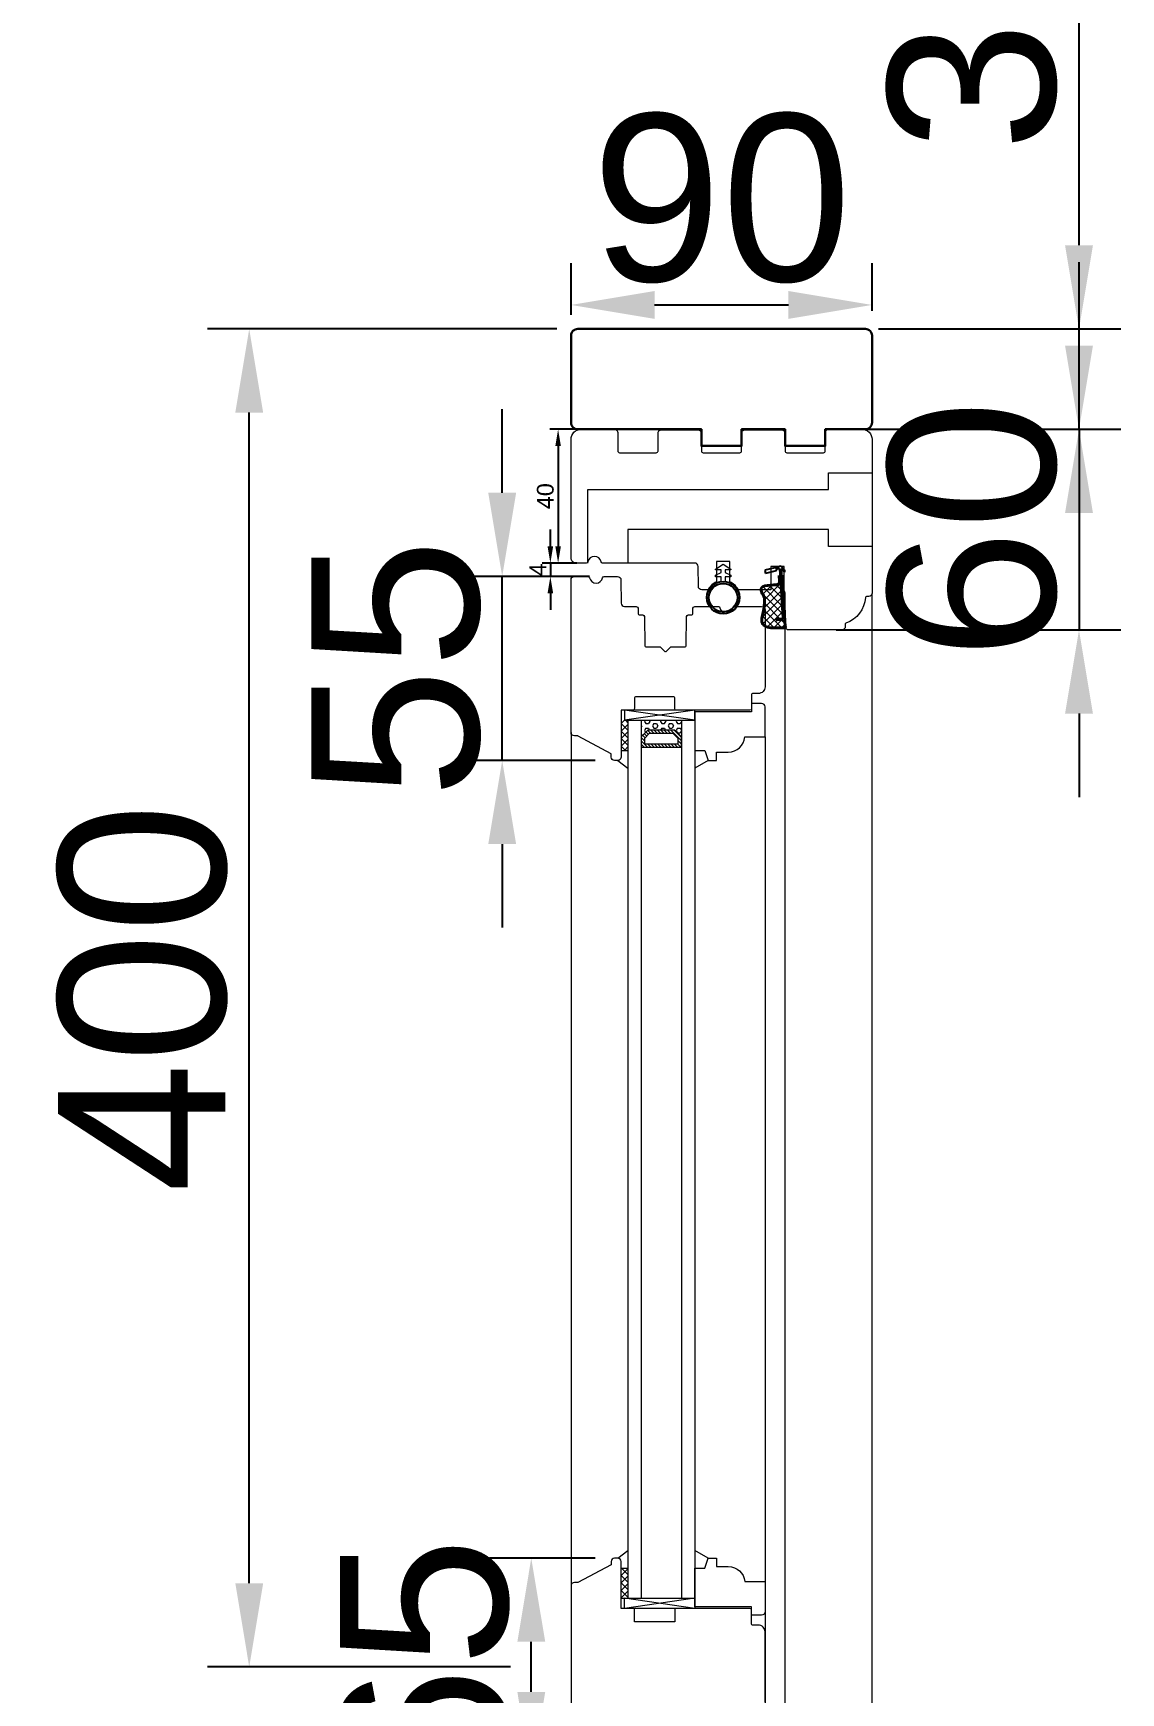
# Model space of a CAD drawing. Header units: millimetres. Extents: x 0 to 182016, y 11 to 3710.
# Drawn here: x 13384.8 to 13709.9, y 1964.4 to 2460.6 of the extents above; entities that cross this region are included whole.
import ezdxf

# ---------------------------------------------------------------- set-up
doc = ezdxf.new("R2010")
doc.units = ezdxf.units.MM
for name, color, linetype, lineweight in [('Matmenys', 10, 'Continuous', 20), ('OTHER', 251, 'Continuous', 13), ('Stakta', 7, 'Continuous', 25), ('Testinės profilio linijos', 7, 'Continuous', 5)]:
    doc.layers.add(name, color=color, linetype=linetype, lineweight=lineweight)
doc.layers.add('Stiklo paketas', color=7, linetype='Continuous')
doc.styles.get("Standard").update_dxf_attribs({"font": 'arial.ttf'})
doc.dimstyles.new('2', dxfattribs={"dimscale": 2, "dimtxt": 2.5, "dimasz": 2.5, "dimexe": 1.25, "dimexo": 0.625, "dimtad": 1, "dimtxsty": 'Standard', "dimcen": 2.5, "dimadec": 0, "dimazin": 0, "dimtfac": 1, "dimtmove": 0, "dimatfit": 3, "dimfxl": 1, "dimarcsym": 0})
doc.dimstyles.new('Padidinti matmenys', dxfattribs={"dimscale": 10, "dimtxt": 5, "dimasz": 2.5, "dimexe": 1.25, "dimexo": 0.625, "dimtad": 1, "dimdec": 1, "dimtxsty": 'Standard', "dimcen": 2.5, "dimadec": 0, "dimazin": 0, "dimtfac": 1, "dimtdec": 1, "dimtmove": 0, "dimatfit": 3, "dimfxl": 1, "dimarcsym": 0})

# ---------------------------------------------------------------- blocks, each defined once
blk = doc.blocks.new('*D1423')
at = {"layer": 'Defpoints', "color": 0, "transparency": 16777216}
for p in [(13554.04, 2342.19), (13541.68, 2302.19), (13548.54, 2302.19)]:
    blk.add_point(p, dxfattribs=at)
at = {"layer": 'Matmenys', "color": 0, "lineweight": -2, "transparency": 16777216}
for p, q in [((13552.79, 2342.19), (13539.18, 2342.19)), ((13541.68, 2337.19), (13541.68, 2307.19)), ((13547.29, 2302.19), (13539.18, 2302.19))]:
    blk.add_line(p, q, dxfattribs=at)
at = {"layer": 'Matmenys', "color": 0, "transparency": 16777216}
for points in [[(13540.85, 2337.19), (13542.51, 2337.19), (13541.68, 2342.19)], [(13540.85, 2307.19), (13542.51, 2307.19), (13541.68, 2302.19)]]:
    blk.add_solid(points, dxfattribs=at)
at = {"layer": 'Matmenys', "color": 0, "lineweight": 5, "transparency": 16777216, "insert": (13537.88, 2322.19), "char_height": 5, "attachment_point": 5, "rotation": 90}
blk.add_mtext('40', dxfattribs=at)
blk = doc.blocks.new('*D1424')
at = {"color": 0, "lineweight": -2, "transparency": 16777216}
for p, q in [((13697.41, 2367.19), (13697.41, 2392.19)), ((13633.29, 2342.19), (13709.91, 2342.19)), ((13697.41, 2342.19), (13697.41, 2282.19)), ((13624.79, 2282.19), (13709.91, 2282.19)), ((13697.41, 2257.19), (13697.41, 2232.19))]:
    blk.add_line(p, q, dxfattribs=at)
at = {"color": 0, "transparency": 16777216}
for points in [[(13693.24, 2367.19), (13701.57, 2367.19), (13697.41, 2342.19)], [(13693.24, 2257.19), (13701.57, 2257.19), (13697.41, 2282.19)]]:
    blk.add_solid(points, dxfattribs=at)
at = {"layer": 'Defpoints', "color": 0, "transparency": 16777216}
for p in [(13627.04, 2342.19), (13618.54, 2282.19), (13697.41, 2282.19)]:
    blk.add_point(p, dxfattribs=at)
at = {"color": 0, "lineweight": 5, "transparency": 16777216, "insert": (13665.63, 2312.19), "char_height": 50, "attachment_point": 5, "rotation": 90}
blk.add_mtext('60', dxfattribs=at)
blk = doc.blocks.new('*D1425')
at = {"color": 0, "lineweight": -2, "transparency": 16777216}
for p, q in [((13524.97, 2323.19), (13524.97, 2348.19)), ((13551.04, 2298.19), (13512.47, 2298.19)), ((13524.97, 2243.19), (13524.97, 2298.19)), ((13552.79, 2243.19), (13512.47, 2243.19)), ((13524.97, 2218.19), (13524.97, 2193.19))]:
    blk.add_line(p, q, dxfattribs=at)
at = {"color": 0, "transparency": 16777216}
for points in [[(13520.8, 2323.19), (13529.13, 2323.19), (13524.97, 2298.19)], [(13520.8, 2218.19), (13529.13, 2218.19), (13524.97, 2243.19)]]:
    blk.add_solid(points, dxfattribs=at)
at = {"layer": 'Defpoints', "color": 0, "transparency": 16777216}
for p in [(13524.97, 2298.19), (13557.29, 2298.19), (13559.04, 2243.19)]:
    blk.add_point(p, dxfattribs=at)
at = {"color": 0, "lineweight": 5, "transparency": 16777216, "insert": (13493.29, 2270.69), "char_height": 50, "attachment_point": 5, "rotation": 90}
blk.add_mtext('55', dxfattribs=at)
blk = doc.blocks.new('*D1426')
at = {"color": 0, "lineweight": -2, "transparency": 16777216}
for p, q in [((13545.55, 2376.44), (13545.55, 2391.86)), ((13635.55, 2377.59), (13635.55, 2391.86)), ((13570.55, 2379.36), (13610.55, 2379.36))]:
    blk.add_line(p, q, dxfattribs=at)
at = {"color": 0, "transparency": 16777216}
for points in [[(13570.55, 2383.53), (13570.55, 2375.2), (13545.55, 2379.36)], [(13610.55, 2383.53), (13610.55, 2375.2), (13635.55, 2379.36)]]:
    blk.add_solid(points, dxfattribs=at)
at = {"layer": 'Defpoints', "color": 0, "transparency": 16777216}
for p in [(13635.55, 2379.36), (13545.55, 2370.19), (13635.55, 2371.34)]:
    blk.add_point(p, dxfattribs=at)
at = {"color": 0, "lineweight": 5, "transparency": 16777216, "insert": (13590.55, 2411.14), "char_height": 50, "attachment_point": 5}
blk.add_mtext('90', dxfattribs=at)
blk = doc.blocks.new('*D1427')
at = {"layer": 'Defpoints', "color": 0, "transparency": 16777216}
for p in [(13539.37, 2298.19), (13548.54, 2302.19), (13548.79, 2298.19)]:
    blk.add_point(p, dxfattribs=at)
at = {"layer": 'Matmenys', "color": 0, "lineweight": -2, "transparency": 16777216}
for p, q in [((13539.37, 2307.19), (13539.37, 2312.19)), ((13547.29, 2302.19), (13536.87, 2302.19)), ((13547.54, 2298.19), (13536.87, 2298.19)), ((13539.37, 2302.19), (13539.37, 2298.19)), ((13539.37, 2293.19), (13539.37, 2288.19))]:
    blk.add_line(p, q, dxfattribs=at)
at = {"layer": 'Matmenys', "color": 0, "transparency": 16777216}
for points in [[(13538.53, 2307.19), (13540.2, 2307.19), (13539.37, 2302.19)], [(13538.53, 2293.19), (13540.2, 2293.19), (13539.37, 2298.19)]]:
    blk.add_solid(points, dxfattribs=at)
at = {"layer": 'Matmenys', "color": 0, "lineweight": 5, "transparency": 16777216, "insert": (13535.62, 2300.19), "char_height": 5, "attachment_point": 5, "rotation": 90}
blk.add_mtext('4', dxfattribs=at)
blk = doc.blocks.new('*D2005')
at = {"color": 0, "lineweight": -2, "ltscale": 0.1, "transparency": 16777216}
for p, q in [((13697.41, 2397.19), (13697.41, 2506.11)), ((13637.45, 2372.19), (13709.91, 2372.19)), ((13697.41, 2342.19), (13697.41, 2372.19)), ((13637.45, 2342.19), (13709.91, 2342.19)), ((13697.41, 2317.19), (13697.41, 2292.19))]:
    blk.add_line(p, q, dxfattribs=at)
at = {"color": 0, "ltscale": 0.1, "transparency": 16777216}
for points in [[(13693.24, 2397.19), (13701.57, 2397.19), (13697.41, 2372.19)], [(13693.24, 2317.19), (13701.57, 2317.19), (13697.41, 2342.19)]]:
    blk.add_solid(points, dxfattribs=at)
at = {"layer": 'Defpoints', "color": 0, "ltscale": 0.1, "transparency": 16777216}
for p in [(13631.2, 2372.19), (13697.41, 2372.19), (13631.2, 2342.19)]:
    blk.add_point(p, dxfattribs=at)
at = {"color": 0, "ltscale": 0.1, "transparency": 16777216, "insert": (13665.61, 2464.15), "char_height": 50, "attachment_point": 5, "rotation": 90}
blk.add_mtext('30', dxfattribs=at)
blk = doc.blocks.new('*D2006')
at = {"color": 0, "lineweight": -2, "ltscale": 0.1, "transparency": 16777216}
for p, q in [((13552.79, 2004.67), (13521.16, 2004.67)), ((13533.66, 1964.67), (13533.66, 1979.67)), ((13552.79, 1939.67), (13521.16, 1939.67))]:
    blk.add_line(p, q, dxfattribs=at)
at = {"color": 0, "ltscale": 0.1, "transparency": 16777216}
for points in [[(13529.5, 1979.67), (13537.83, 1979.67), (13533.66, 2004.67)], [(13529.5, 1964.67), (13537.83, 1964.67), (13533.66, 1939.67)]]:
    blk.add_solid(points, dxfattribs=at)
at = {"layer": 'Defpoints', "color": 0, "ltscale": 0.1, "transparency": 16777216}
for p in [(13533.66, 2004.67), (13559.04, 2004.67), (13559.04, 1939.67)]:
    blk.add_point(p, dxfattribs=at)
at = {"color": 0, "ltscale": 0.1, "transparency": 16777216, "insert": (13501.88, 1972.17), "char_height": 50, "attachment_point": 5, "rotation": 90}
blk.add_mtext('65', dxfattribs=at)
blk = doc.blocks.new('*D2007')
at = {"color": 0, "lineweight": -2, "ltscale": 0.1, "transparency": 16777216}
for p, q in [((13541.3, 2372.19), (13436.84, 2372.19)), ((13449.34, 1997.17), (13449.34, 2347.19)), ((13527.41, 1972.17), (13436.84, 1972.17))]:
    blk.add_line(p, q, dxfattribs=at)
at = {"color": 0, "ltscale": 0.1, "transparency": 16777216}
for points in [[(13445.18, 2347.19), (13453.51, 2347.19), (13449.34, 2372.19)], [(13445.18, 1997.17), (13453.51, 1997.17), (13449.34, 1972.17)]]:
    blk.add_solid(points, dxfattribs=at)
at = {"layer": 'Defpoints', "color": 0, "ltscale": 0.1, "transparency": 16777216}
for p in [(13449.34, 2372.19), (13547.55, 2372.19), (13533.66, 1972.17)]:
    blk.add_point(p, dxfattribs=at)
at = {"color": 0, "ltscale": 0.1, "transparency": 16777216, "insert": (13417.57, 2172.18), "char_height": 50, "attachment_point": 5, "rotation": 90}
blk.add_mtext('400', dxfattribs=at)

msp = doc.modelspace()

# ---------------------------------------------------------------- hatches: boundary and pattern name
at = {"lineweight": 0, "ltscale": 0.5}
h = msp.add_hatch(dxfattribs=at)
h.set_pattern_fill('ANSI37', color=256, scale=0.5, style=0)
h.set_pattern_definition([(45, (13560.5387, 2258.6922), (-1.12253, 1.12253), []), (135, (13560.5387, 2258.6922), (-1.12253, -1.12253), [])])
h.paths.add_polyline_path([(13562.5387239, 2246.1922216), (13562.5387239, 2255.1922216), (13560.5387239, 2255.1922216), (13560.5387239, 2246.1922216)])
at = {"lineweight": 0}
h = msp.add_hatch(dxfattribs=at)
h.set_pattern_fill('HEX', color=256, scale=0.25, style=0)
h.set_pattern_definition([(360, (659.1297, 20602.4632), (-7e-16, -1.374815), [0.79375, -1.5875]), (240, (659.1297, 20602.4632), (-1.190624716, 0.6874075), [0.79375, -1.5875]), (300, (659.9235, 20602.4632), (-1.190624716, -0.6874075), [0.79375, -1.5875])])
h.paths.add_polyline_path([(13566.5380149, 2255.1922216), (13566.5380149, 2250.1922216), (13568.5380149, 2252.1922216), (13576.5380149, 2252.1922216), (13578.5380149, 2250.1922216), (13578.5387239, 2255.1922216)])
h = msp.add_hatch(dxfattribs=at)
h.set_pattern_fill('JIS_WOOD', color=256, style=0)
h.set_pattern_definition([(315, (659.1297, 20602.46325), (-0.5, -0.5), [])])
h.paths.add_polyline_path([(13576.5380149, 2252.1922216), (13568.5380149, 2252.1922216), (13566.5380149, 2250.1922216), (13566.5380149, 2247.1922216), (13578.5745975, 2247.1744882), (13578.5380149, 2250.1922216)])
h.paths.add_polyline_path([(13568.9522284, 2251.1922216), (13576.1238013, 2251.1922216), (13577.5380149, 2249.7780081), (13577.5380149, 2248.1922216), (13567.5380149, 2248.1922216), (13567.5380149, 2249.7780081)], flags=16)
at = {"lineweight": 0, "ltscale": 0.5}
h = msp.add_hatch(dxfattribs=at)
h.set_pattern_fill('ANSI37', color=256, scale=0.5, style=0)
h.set_pattern_definition([(45, (13560.5387, 948.8163), (-1.122532, 1.122532), []), (135, (13560.5387, 948.8163), (-1.122532, -1.122532), [])])
h.paths.add_polyline_path([(13562.5387244, 2001.6690019), (13562.5387244, 1992.6690019), (13560.5387244, 1992.6690019), (13560.5387244, 2001.6690019)])
at = {"layer": 'Matmenys'}
h = msp.add_hatch(dxfattribs=at)
h.set_pattern_fill('ANSI37', color=252, scale=0.5, angle=-180, style=0)
h.set_pattern_definition([(225, (-142059.7574, -1098323.8803), (1.1225320151, -1.1225320151), []), (315, (-142059.7574, -1098323.8803), (1.1225320151, 1.1225320151), [])])
edge = h.paths.add_edge_path()
edge.add_arc((13608.6584538, 2285.7063735), 0.1, 273.589345612, 363.589345612, ccw=False)
edge.add_line((13608.6647143, 2285.6065696), (13607.1170286, 2285.5094864))
edge.add_arc((13607.1326798, 2285.2599768), 0.25, 93.589345612, 273.589345612)
edge.add_line((13607.148331, 2285.0104672), (13609.195036, 2285.1388529))
edge.add_arc((13609.1887755, 2285.2386567), 0.1, 273.589345612, 363.589345619)
edge.add_line((13609.2885793, 2285.2449172), (13609.3642223, 2285.2496622))
edge.add_line((13609.3642223, 2285.2496622), (13609.4885367, 2283.2678613))
edge.add_spline(control_points=[(13609.4885367, 2283.2678613), (13609.4767343, 2283.1887028), (13609.4655588, 2283.1187111), (13609.4437649, 2283.0349603), (13609.4343791, 2283.011396), (13609.4216842, 2282.987513), (13609.4154349, 2282.9794534), (13609.3898461, 2282.9549655), (13609.3606091, 2282.9360727), (13609.2562893, 2282.9023693), (13609.1833571, 2282.8892474), (13608.9303741, 2282.8695452), (13608.7165399, 2282.8800435), (13608.2740615, 2282.8993717), (13608.0547326, 2282.9038471), (13607.6348417, 2282.9049232), (13607.4317556, 2282.9018913), (13606.8415483, 2282.8891808), (13606.4734982, 2282.8760044), (13605.7203167, 2282.8762661), (13605.3435669, 2282.8947624), (13604.7504624, 2282.9979488), (13604.5228915, 2283.0578428), (13604.1257903, 2283.2108784), (13603.9540026, 2283.2936278), (13603.6128349, 2283.497628), (13603.4466322, 2283.6177428), (13603.1554725, 2283.8851879), (13603.0318924, 2284.0328616), (13602.8721737, 2284.3140461), (13602.8246198, 2284.4493424), (13602.7650148, 2284.7506412), (13602.7543115, 2284.9142412), (13602.7680554, 2285.498838), (13602.8628096, 2285.9627536), (13603.0345519, 2286.8552497), (13603.1182464, 2287.2823299), (13603.3294328, 2288.3606785), (13603.4631668, 2289.0187291), (13603.5880928, 2290.011831), (13603.6185867, 2290.3154322), (13603.6429221, 2290.9374758), (13603.6353814, 2291.2533798), (13603.5504971, 2291.8025881), (13603.4891584, 2292.0386715), (13603.3166981, 2292.4393229), (13603.2218496, 2292.5979554), (13603.0375812, 2292.8966142), (13602.9477237, 2293.0380715), (13602.7916406, 2293.3398543), (13602.7216705, 2293.5049071), (13602.6019393, 2293.8700288), (13602.5589368, 2294.0709789), (13602.5350381, 2294.4103955), (13602.5482439, 2294.552381), (13602.6082831, 2294.7476017), (13602.6450233, 2294.8129295), (13602.7535724, 2294.9396528), (13602.8256386, 2294.9988307), (13603.0897261, 2295.1559082), (13603.3308344, 2295.2374079), (13603.8812454, 2295.3540252), (13604.1894405, 2295.3905567), (13604.7856583, 2295.4438282), (13605.0732093, 2295.4630506), (13605.6036991, 2295.5064101), (13605.8519576, 2295.5285463), (13606.2567599, 2295.5647606), (13606.4141633, 2295.578847), (13606.7380956, 2295.6069691), (13606.9164129, 2295.6220052), (13607.2192799, 2295.6902902), (13607.3371019, 2295.7259252), (13607.5495807, 2295.821522), (13607.6434955, 2295.8746689), (13607.7886893, 2295.9933096), (13607.8437074, 2296.0489319), (13607.9327993, 2296.1726991), (13607.9656787, 2296.2363261), (13608.0138469, 2296.3551902), (13608.0307282, 2296.4122672), (13608.0566721, 2296.5128476), (13608.0663897, 2296.5572432), (13608.0754256, 2296.5982395)], knot_values=[0, 0, 0, 0, 0.2245066002, 0.2245066002, 0.377043448, 0.377043448, 0.5295802957, 0.5295802957, 0.8082977366, 0.8082977366, 1.0870151774, 1.0870151774, 1.6244414062, 1.6244414062, 2.161867635, 2.161867635, 2.6992938638, 2.6992938638, 3.7741463214, 3.7741463214, 5.0334406395, 5.0334406395, 5.8656302806, 5.8656302806, 6.5060139406, 6.5060139406, 7.1463976006, 7.1463976006, 7.7996240151, 7.7996240151, 8.3563201169, 8.3563201169, 8.9130162187, 8.9130162187, 10.239934143, 10.239934143, 11.5668520673, 11.5668520673, 13.5970761059, 13.5970761059, 14.4582175179, 14.4582175179, 15.3193589298, 15.3193589298, 15.9856015553, 15.9856015553, 16.5061017172, 16.5061017172, 17.0266018791, 17.0266018791, 17.547102041, 17.547102041, 18.1672448488, 18.1672448488, 18.7176261004, 18.7176261004, 19.1465766047, 19.1465766047, 19.5755271091, 19.5755271091, 20.3898249977, 20.3898249977, 21.2041228863, 21.2041228863, 21.9655448497, 21.9655448497, 22.7269668131, 22.7269668131, 23.2229068178, 23.2229068178, 23.7188468224, 23.7188468224, 24.0184411081, 24.0184411081, 24.2549295987, 24.2549295987, 24.4119994701, 24.4119994701, 24.5501072405, 24.5501072405, 24.6882150108, 24.6882150108, 24.8099116426, 24.8099116426, 24.8099116426, 24.8099116426], degree=3, periodic=0)
edge.add_line((13608.0754256, 2296.5982395), (13608.7582576, 2285.712634))

# ---------------------------------------------------------------- linework, layer by layer
for p, q in [((13607.7960589, 2301.0518615), (13603.4489684, 2300.068415)), ((13603.4489684, 2300.068415), (13603.6696233, 2299.093063)), ((13606.8896298, 2299.8215282), (13603.6696233, 2299.093063)), ((13607.8277655, 2300.546399), (13606.7793024, 2300.3092042)), ((13606.7793024, 2300.3092042), (13606.8896298, 2299.8215282)), ((13608.2858392, 2301.2304498), (13607.78682, 2301.1991474)), ((13607.78682, 2301.1991474), (13607.7960589, 2301.0518615)), ((13607.8277655, 2300.546399), (13608.7582576, 2285.712634)), ((13609.3523038, 2300.2001086), (13608.2858392, 2301.2304498)), ((13608.3314592, 2300.5031811), (13609.2885793, 2285.2449172)), ((13609.3992018, 2299.4524679), (13608.3314592, 2300.5031811)), ((13609.3523038, 2300.2001086), (13609.3992018, 2299.4524679)), ((13608.6647143, 2285.6065696), (13607.1170286, 2285.5094864)), ((13609.195036, 2285.1388529), (13607.148331, 2285.0104672)), ((13609.2885793, 2285.2449172), (13609.3642223, 2285.2496622))]:
    msp.add_line(p, q)
at = {"color": 1}
for p, q in [((13607.7824574, 2296.6628123), (13607.6720279, 2298.4232636)), ((13609.4885367, 2283.2678613), (13608.5328794, 2298.502806)), ((13609.7852567, 2283.223621), (13608.823962, 2298.5484365))]:
    msp.add_line(p, q, dxfattribs=at)
at = {"lineweight": 0}
for p, q in [((13582.5380149, 2255.1922216), (13561.5380149, 2258.1922216)), ((13582.5380149, 2258.1922216), (13561.5380149, 2255.1922216)), ((13559.5387239, 2243.1922216), (13562.5387239, 2240.9055565)), ((13560.5387239, 2246.1922216), (13562.5387239, 2246.1922216)), ((13586.5387239, 2243.1922216), (13582.5387239, 2240.9055565)), ((13559.5387244, 2004.6690019), (13562.5387244, 2006.955667)), ((13586.5387244, 2004.6690019), (13582.5387244, 2006.955667)), ((13560.5387244, 2001.6690019), (13562.5387244, 2001.6690019)), ((13560.5387244, 1992.6690019), (13563.5387244, 1992.6690019)), ((13582.5380153, 1992.6690019), (13561.5380153, 1989.6690019)), ((13582.5380153, 1989.6690019), (13561.5380153, 1992.6690019))]:
    msp.add_line(p, q, dxfattribs=at)
at = {"lineweight": 9}
for p, q in [((13562.5387239, 2255.1921365), (13562.5387239, 1992.6690019)), ((13566.5387239, 2255.1921365), (13566.5387239, 1992.6690019)), ((13578.5387239, 2255.1921365), (13578.5387239, 1992.6690019)), ((13582.5387239, 2255.1921365), (13582.5387239, 1992.6690019)), ((13603.5387239, 2250.1922216), (13603.5387239, 1402.9617728))]:
    msp.add_line(p, q, dxfattribs=at)
at = {"lineweight": 30}
msp.add_lwpolyline([(13547.5474889, 2342.192222), (13583.7974897, 2342.192222), (13584.5474889, 2342.192222), (13584.5474889, 2337.192222), (13596.5474889, 2337.192222), (13596.5474889, 2342.192222), (13608.7974897, 2342.192222), (13609.5474889, 2342.192222), (13609.5474889, 2337.192222), (13621.5474889, 2337.192222), (13621.5474889, 2342.192222), (13633.5474889, 2342.192222, 0.4142135624), (13635.5474889, 2344.192222), (13635.5474889, 2370.192222), (13635.5474889, 2370.192222, 0.4142135624), (13633.5474889, 2372.192222), (13547.5474889, 2372.192222, 0.4142135624), (13545.5474889, 2370.192222), (13545.5474889, 2344.192222, 0.4142135624)], format="xyb", close=True, dxfattribs=at)
at = {"lineweight": 5}
msp.add_lwpolyline([(13550.547287, 2302.1922216), (13550.547287, 2324.1922216), (13622.5474889, 2324.1922216), (13622.5474889, 2329.1922216), (13635.5474889, 2329.1922216), (13635.5474889, 2307.1922216), (13622.5474889, 2307.1922216), (13622.5474889, 2312.1922216), (13562.547287, 2312.1922216), (13562.547287, 2302.1922216)], dxfattribs=at)
at = {"lineweight": 0}
for points in [[(13582.5380149, 2258.1922216), (13561.5380149, 2258.1922216), (13561.5380149, 2255.1922216), (13582.5380149, 2255.1922216)], [(13576.5380149, 2252.1922216), (13568.5380149, 2252.1922216), (13566.5380149, 2250.1922216), (13566.5380149, 2247.1922216), (13578.5380149, 2247.1922216), (13578.5380149, 2250.1922216)], [(13576.1238013, 2251.1922216), (13568.9522284, 2251.1922216), (13567.5380149, 2249.7780081), (13567.5380149, 2248.1922216), (13577.5380149, 2248.1922216), (13577.5380149, 2249.7780081)], [(13582.5380153, 1989.6690019), (13561.5380153, 1989.6690019), (13561.5380153, 1992.6690019), (13582.5380153, 1992.6690019)]]:
    msp.add_lwpolyline(points, close=True, dxfattribs=at)
for points in [[(13597.5387239, 2250.1922216), (13603.5387239, 2250.1922216), (13603.5387239, 2259.1922216, 0.4142135624), (13602.5387239, 2260.1922216), (13599.5387239, 2260.1922216), (13599.5387239, 2257.6922216), (13582.5387239, 2257.6922216), (13582.5387239, 2246.1922216), (13585.5387239, 2246.1922216), (13586.5387239, 2243.1922216), (13589.0387239, 2243.1922216), (13589.0387239, 2245.6922216), (13592.5637867, 2245.6922216, 0.3851703882), (13597.5387239, 2250.1922216)], [(13597.5387244, 1997.6690019), (13603.5387244, 1997.6690019), (13603.5387244, 1988.6690019, -0.4142135624), (13602.5387244, 1987.6690019), (13599.5387244, 1987.6690019), (13599.5387244, 1990.1690019), (13582.5387244, 1990.1690019), (13582.5387244, 2001.6690019), (13585.5387244, 2001.6690019), (13586.5387244, 2004.6690019), (13589.0387244, 2004.6690019), (13589.0387244, 2002.1690019), (13592.5637872, 2002.1690019, -0.3851703882), (13597.5387244, 1997.6690019)]]:
    msp.add_lwpolyline(points, format="xyb", dxfattribs=at)
at = {"color": 18, "linetype": 'ByBlock', "true_color": 0x000000}
for radius in [4.85, 4.25]:
    msp.add_circle((13591.0376584, 2291.8661488), radius, dxfattribs=at)
for centre, radius, start, end in [((13607.1326798, 2285.2599768), 0.25, 93.589345611, 273.589345611), ((13608.6584538, 2285.7063735), 0.1, 273.589345611, 3.589345609), ((13609.1887755, 2285.2386567), 0.1, 273.589345611, 3.589345609)]:
    msp.add_arc(centre, radius, start, end)
at = {"color": 1}
msp.add_spline([(13609.7852567, 2283.223621), (13609.69476, 2282.8621207), (13608.4209015, 2282.5925798), (13603.7285285, 2283.0809691), (13602.6385223, 2284.1241669), (13602.6199059, 2286.2876388), (13602.9502798, 2287.9856786), (13603.2971961, 2290.1511195), (13603.0977673, 2292.1878411), (13602.6215984, 2293.0160859), (13602.341335, 2294.870626), (13605.0535135, 2295.7630719), (13606.5323892, 2295.8902395), (13607.219657, 2296.0082108), (13607.6615424, 2296.3104165), (13607.7824574, 2296.6628123)], degree=3, dxfattribs=at)
msp.add_open_spline([(13609.4885367, 2283.2678613), (13609.4767343, 2283.1887028), (13609.4655588, 2283.1187111), (13609.4437649, 2283.0349603), (13609.4343791, 2283.011396), (13609.4216842, 2282.987513), (13609.4154349, 2282.9794534), (13609.3898461, 2282.9549655), (13609.3606091, 2282.9360727), (13609.2562893, 2282.9023693), (13609.1833571, 2282.8892474), (13608.9303741, 2282.8695452), (13608.7165399, 2282.8800435), (13608.2740615, 2282.8993717), (13608.0547326, 2282.9038471), (13607.6348417, 2282.9049232), (13607.4317556, 2282.9018913), (13606.8415483, 2282.8891808), (13606.4734982, 2282.8760044), (13605.7203167, 2282.8762661), (13605.3435669, 2282.8947624), (13604.7504624, 2282.9979488), (13604.5228915, 2283.0578428), (13604.1257903, 2283.2108784), (13603.9540026, 2283.2936278), (13603.6128349, 2283.497628), (13603.4466322, 2283.6177428), (13603.1554725, 2283.8851879), (13603.0318924, 2284.0328616), (13602.8721737, 2284.3140461), (13602.8246198, 2284.4493424), (13602.7650148, 2284.7506412), (13602.7543115, 2284.9142412), (13602.7680554, 2285.498838), (13602.8628096, 2285.9627536), (13603.0345519, 2286.8552497), (13603.1182464, 2287.2823299), (13603.3294328, 2288.3606785), (13603.4631668, 2289.0187291), (13603.5880928, 2290.011831), (13603.6185867, 2290.3154322), (13603.6429221, 2290.9374758), (13603.6353814, 2291.2533798), (13603.5504971, 2291.8025881), (13603.4891584, 2292.0386715), (13603.3166981, 2292.4393229), (13603.2218496, 2292.5979554), (13603.0375812, 2292.8966142), (13602.9477237, 2293.0380715), (13602.7916406, 2293.3398543), (13602.7216705, 2293.5049071), (13602.6019393, 2293.8700288), (13602.5589368, 2294.0709789), (13602.5350381, 2294.4103955), (13602.5482439, 2294.552381), (13602.6082831, 2294.7476017), (13602.6450233, 2294.8129295), (13602.7535724, 2294.9396528), (13602.8256386, 2294.9988307), (13603.0897261, 2295.1559082), (13603.3308344, 2295.2374079), (13603.8812454, 2295.3540252), (13604.1894405, 2295.3905567), (13604.7856583, 2295.4438282), (13605.0732093, 2295.4630506), (13605.6036991, 2295.5064101), (13605.8519576, 2295.5285463), (13606.2567599, 2295.5647606), (13606.4141633, 2295.578847), (13606.7380956, 2295.6069691), (13606.9164129, 2295.6220052), (13607.2192799, 2295.6902902), (13607.3371019, 2295.7259252), (13607.5495807, 2295.821522), (13607.6434955, 2295.8746689), (13607.7886893, 2295.9933096), (13607.8437074, 2296.0489319), (13607.9327993, 2296.1726991), (13607.9656787, 2296.2363261), (13608.0138469, 2296.3551902), (13608.0307282, 2296.4122672), (13608.0566721, 2296.5128476), (13608.0663897, 2296.5572432), (13608.0754256, 2296.5982395)], degree=3, knots=[0, 0, 0, 0, 0.2245066002, 0.2245066002, 0.377043448, 0.377043448, 0.5295802957, 0.5295802957, 0.8082977366, 0.8082977366, 1.0870151774, 1.0870151774, 1.6244414062, 1.6244414062, 2.161867635, 2.161867635, 2.6992938638, 2.6992938638, 3.7741463214, 3.7741463214, 5.0334406395, 5.0334406395, 5.8656302806, 5.8656302806, 6.5060139406, 6.5060139406, 7.1463976006, 7.1463976006, 7.7996240151, 7.7996240151, 8.3563201169, 8.3563201169, 8.9130162187, 8.9130162187, 10.239934143, 10.239934143, 11.5668520673, 11.5668520673, 13.5970761059, 13.5970761059, 14.4582175179, 14.4582175179, 15.3193589298, 15.3193589298, 15.9856015553, 15.9856015553, 16.5061017172, 16.5061017172, 17.0266018791, 17.0266018791, 17.547102041, 17.547102041, 18.1672448488, 18.1672448488, 18.7176261004, 18.7176261004, 19.1465766047, 19.1465766047, 19.5755271091, 19.5755271091, 20.3898249977, 20.3898249977, 21.2041228863, 21.2041228863, 21.9655448497, 21.9655448497, 22.7269668131, 22.7269668131, 23.2229068178, 23.2229068178, 23.7188468224, 23.7188468224, 24.0184411081, 24.0184411081, 24.2549295987, 24.2549295987, 24.4119994701, 24.4119994701, 24.5501072405, 24.5501072405, 24.6882150108, 24.6882150108, 24.8099116426, 24.8099116426, 24.8099116426, 24.8099116426], dxfattribs=at)
at = {"layer": 'OTHER'}
msp.add_lwpolyline([(13590.4276323, 2296.6693587), (13590.4276323, 2298.0852675), (13588.7823509, 2298.0852675), (13588.7823509, 2298.6109496), (13590.4276323, 2299.3542906), (13590.4276323, 2300.1469103), (13588.7823509, 2300.1469103), (13588.7823509, 2300.3658011), (13591.0376584, 2301.8686823), (13593.292966, 2300.3658011), (13593.292966, 2300.1469103), (13591.6476846, 2300.1469103), (13591.6476846, 2299.3542906), (13593.292966, 2298.6109496), (13593.292966, 2298.0852675), (13591.6476846, 2298.0852675), (13591.6476846, 2296.6693587)], dxfattribs=at)
at = {"layer": 'Stakta', "color": 18, "lineweight": 5, "true_color": 0x000000}
for points in [[(13595.8508304, 2294.1922216, -0.2720281141), (13595.4140662, 2294.4488352, 0.164173551), (13593.0464234, 2296.5975463), (13593.0464234, 2302.6922216), (13589.0464234, 2302.6922216), (13589.0464234, 2296.5975463, 0.164173551), (13586.6787806, 2294.4488352, -0.2720281141), (13586.2420163, 2294.1922216), (13584.6086151, 2294.1922216, -0.4116598905), (13583.6086532, 2295.1834951), (13583.5561396, 2301.2009482, 0.4116598905), (13582.5561777, 2302.1922216), (13554.9969787, 2302.1922216, -0.3563939587), (13554.5070807, 2302.5922216, 0.8164965809), (13550.5878971, 2302.5922216, -0.3563939587), (13550.0979992, 2302.1922216), (13547.0474889, 2302.1922216, -0.4142135624), (13545.5474889, 2303.6922216), (13545.5474889, 2339.192222, -0.4142135624), (13548.5474889, 2342.192222), (13558.5474889, 2342.192222, -0.4142135624), (13559.5474889, 2341.192222), (13559.5474889, 2335.692222, 0.4142135624), (13560.0474889, 2335.192222), (13571.0474889, 2335.192222, 0.4142135624), (13571.5474889, 2335.692222), (13571.5474889, 2340.992222, -0.4142135624), (13572.5474889, 2341.992222), (13583.5474889, 2341.992222, -0.4142135624), (13584.5474889, 2340.992222), (13584.5474889, 2335.692222, 0.4142135624), (13585.0474889, 2335.192222), (13596.0474889, 2335.192222, 0.4142135624), (13596.5474889, 2335.692222), (13596.5474889, 2340.992222, -0.4142135624), (13597.5474889, 2341.992222), (13608.5474889, 2341.992222, -0.4142135624), (13609.5474889, 2340.992222), (13609.5474889, 2335.692222, 0.4142135624), (13610.0474889, 2335.192222), (13621.0474889, 2335.192222, 0.4142135624), (13621.5474889, 2335.692222), (13621.5474889, 2341.192222, -0.4142135624), (13622.5474889, 2342.192222), (13632.5474889, 2342.192222, -0.4142135624), (13635.5474889, 2339.192222), (13635.5474889, 2293.1922216, -0.4142135624), (13634.5474889, 2292.1922216), (13633.8381623, 2292.1922216, 0.4001549105), (13633.5385112, 2291.906687, -0.3090857966), (13627.750228, 2284.2573763, 0.3199404334), (13627.5455981, 2283.9755532), (13627.5386859, 2283.1834951, -0.4116598905), (13626.538724, 2282.1922216), (13610.6435225, 2282.1922216, -0.4116598905), (13609.6435606, 2283.1834951), (13609.5561396, 2293.2009482, 0.2023892741), (13609.2474889, 2293.9147788), (13609.2474889, 2301.1922216), (13605.2474889, 2301.1922216), (13605.2474889, 2294.1922216)], [(13565.9284306, 2286.6922216), (13566.9815522, 2286.6922216, -0.4091108014), (13567.4814761, 2286.2009478), (13567.6335788, 2277.4869859, 0.4091108014), (13567.9335332, 2277.1922216), (13571.9573531, 2277.1922216, -0.1989123674), (13572.3109065, 2277.045775), (13573.5765919, 2275.7800896, 0.4142135624), (13574.000856, 2275.7800896), (13575.2665414, 2277.045775, -0.1989123674), (13575.6200948, 2277.1922216), (13579.6439148, 2277.1922216, 0.4091108014), (13579.9438691, 2277.4869859), (13580.0959719, 2286.2009478, -0.4091108014), (13580.5958957, 2286.6922216), (13581.6490173, 2286.6922216, 0.4040262259), (13581.9488346, 2286.9817518), (13582.0091749, 2288.7096714, -0.4040262258), (13582.5088703, 2289.1922216), (13589.5892342, 2289.1922216, -0.3563939587), (13590.0791322, 2288.7922216, 0.8164965809), (13593.9983158, 2288.7922216, -0.3563939587), (13594.4882137, 2289.1922216), (13602.538724, 2289.1922216, -0.4142135624), (13603.538724, 2288.1922216), (13603.538724, 2265.1922216, -0.4142135624), (13601.538724, 2263.1922216), (13599.8361173, 2263.1922216, 0.4116598905), (13599.5361288, 2262.8948396), (13599.499415, 2258.6878584, -0.4116598905), (13598.999434, 2258.1922216), (13577.0692871, 2258.1922216, -0.4116598905), (13576.5693061, 2258.6878584), (13576.5413192, 2261.8948396, 0.4116598905), (13576.2413306, 2262.1922216), (13564.8361173, 2262.1922216, 0.4116598905), (13564.5361288, 2261.8948396), (13564.5081419, 2258.6878584, -0.4116598905), (13564.0081609, 2258.1922216), (13560.538724, 2258.1922216), (13560.538724, 2244.1922216, -0.4142135624), (13559.538724, 2243.1922216), (13558.5474889, 2243.1922216, -0.4116598905), (13557.547527, 2244.1834951), (13557.538724, 2245.1922216), (13547.6487958, 2250.4507897, 0.1227845609), (13547.41406, 2250.5093159), (13546.538724, 2250.5093159, -0.4142135624), (13545.538724, 2251.5093159), (13545.538724, 2297.1922216, -0.4142135624), (13546.538724, 2298.1922216), (13550.5892342, 2298.1922216, -0.3563939587), (13551.0791322, 2297.7922216, 0.8164965809), (13554.9983158, 2297.7922216, -0.3563939587), (13555.4882137, 2298.1922216), (13559.468871, 2298.1922216, -0.4116598905), (13560.4688329, 2297.2009482), (13560.5300733, 2290.1834951, 0.4116598905), (13561.5300352, 2289.1922216), (13565.0685606, 2289.1922216, -0.4040361542), (13565.5682731, 2288.7096714), (13565.6286134, 2286.9817518, 0.4040262258)]]:
    msp.add_lwpolyline(points, format="xyb", close=True, dxfattribs=at)
at = {"layer": 'Stiklo paketas', "lineweight": 5}
msp.add_lwpolyline([(13603.5387243, 1961.6690019), (13603.5387243, 1982.6690019, 0.4142135624), (13601.5387243, 1984.6690019), (13599.8361177, 1984.6690019, -0.4116598905), (13599.5361291, 1984.966384), (13599.4994153, 1989.1733652, 0.4116598905), (13598.9994344, 1989.6690019), (13576.5387243, 1989.6690019), (13576.5387243, 1985.6690019), (13564.5387243, 1985.6690019), (13564.5387243, 1989.6690019), (13560.5387243, 1989.6690019), (13560.5387243, 2003.6690019, 0.4142135624), (13559.5387243, 2004.6690019), (13558.5387243, 2004.6690019, 0.4142135624), (13557.5387243, 2003.6690019), (13557.5387243, 2002.6690019), (13547.5387243, 1997.3519076), (13546.5387243, 1997.3519076, 0.4142135624), (13545.5387243, 1996.3519076), (13545.5387243, 1948.6503757, 0.2773245441)], format="xyb", dxfattribs=at)
at = {"layer": 'Testinės profilio linijos', "lineweight": 5}
for p, q in [((13609.538724, 1361.0302358), (13609.538724, 2293.37824)), ((13635.5387241, 1361.1611677), (13635.538723, 2293.0601039)), ((13545.5387245, 2251.5082462), (13545.5387239, 1400.980399))]:
    msp.add_line(p, q, dxfattribs=at)

# ---------------------------------------------------------------- dimensions: what is measured, and where the dimension line sits
at = {"color": 1, "ltscale": 0.1}
for base, p1, p2, picture, middle in [((13697.4067079, 2372.192222), (13631.2030006, 2342.192222), (13631.2030006, 2372.192222), '*D2005', (13665.6110053, 2464.1516354)), ((13449.3440955, 2372.192222), (13533.6633621, 1972.1690019), (13547.5474889, 2372.192222), '*D2007', (13417.5654461, 2172.180612))]:
    dim = msp.add_linear_dim(base=base, p1=p1, p2=p2, angle=90, dimstyle='Padidinti matmenys', dxfattribs=at)
    dim.commit()
    dim.dimension.update_dxf_attribs({"geometry": picture, "text_midpoint": middle})
at = {"color": 1, "lineweight": 5}
dim = msp.add_linear_dim(base=(13635.5474889, 2379.3631157), p1=(13545.5474889, 2370.192222), p2=(13635.5474889, 2371.3435327), dimstyle='Padidinti matmenys', dxfattribs=at)
dim.commit()
dim.dimension.update_dxf_attribs({"geometry": '*D1426', "text_midpoint": (13590.5474889, 2379.3631157), "dimtype": 160})
for base, p1, p2, picture, middle in [((13697.4067079, 2282.1922216), (13627.038724, 2342.1922216), (13618.538724, 2282.1922216), '*D1424', (13697.4067079, 2312.1922216)), ((13524.9672204, 2298.1922216), (13559.038724, 2243.1922216), (13557.288724, 2298.1922216), '*D1425', (13524.9672204, 2270.6922216))]:
    dim = msp.add_linear_dim(base=base, p1=p1, p2=p2, angle=90, dimstyle='Padidinti matmenys', dxfattribs=at)
    dim.commit()
    dim.dimension.update_dxf_attribs({"geometry": picture, "text_midpoint": middle, "dimtype": 160})
at = {"color": 1, "ltscale": 0.1}
dim = msp.add_linear_dim(base=(13533.6633621, 2004.6690019), p1=(13559.0431068, 1939.6690019), p2=(13559.0387243, 2004.6690019), angle=90, dimstyle='Padidinti matmenys', dxfattribs=at)
dim.commit()
dim.dimension.update_dxf_attribs({"geometry": '*D2006', "text_midpoint": (13533.6633621, 1972.1690019), "dimtype": 160})
at = {"layer": 'Matmenys', "lineweight": 5}
for base, p1, p2, picture, middle in [((13541.6795296, 2302.1922216), (13554.038724, 2342.1922216), (13548.538724, 2302.1922216), '*D1423', (13541.6795296, 2322.1922216)), ((13539.3663319, 2298.1922216), (13548.538724, 2302.1922216), (13548.788724, 2298.1922216), '*D1427', (13539.3663319, 2300.1922216))]:
    dim = msp.add_linear_dim(base=base, p1=p1, p2=p2, angle=90, dimstyle='2', dxfattribs=at)
    dim.commit()
    dim.dimension.update_dxf_attribs({"geometry": picture, "text_midpoint": middle, "dimtype": 160})

doc.saveas('drawing.dxf')
